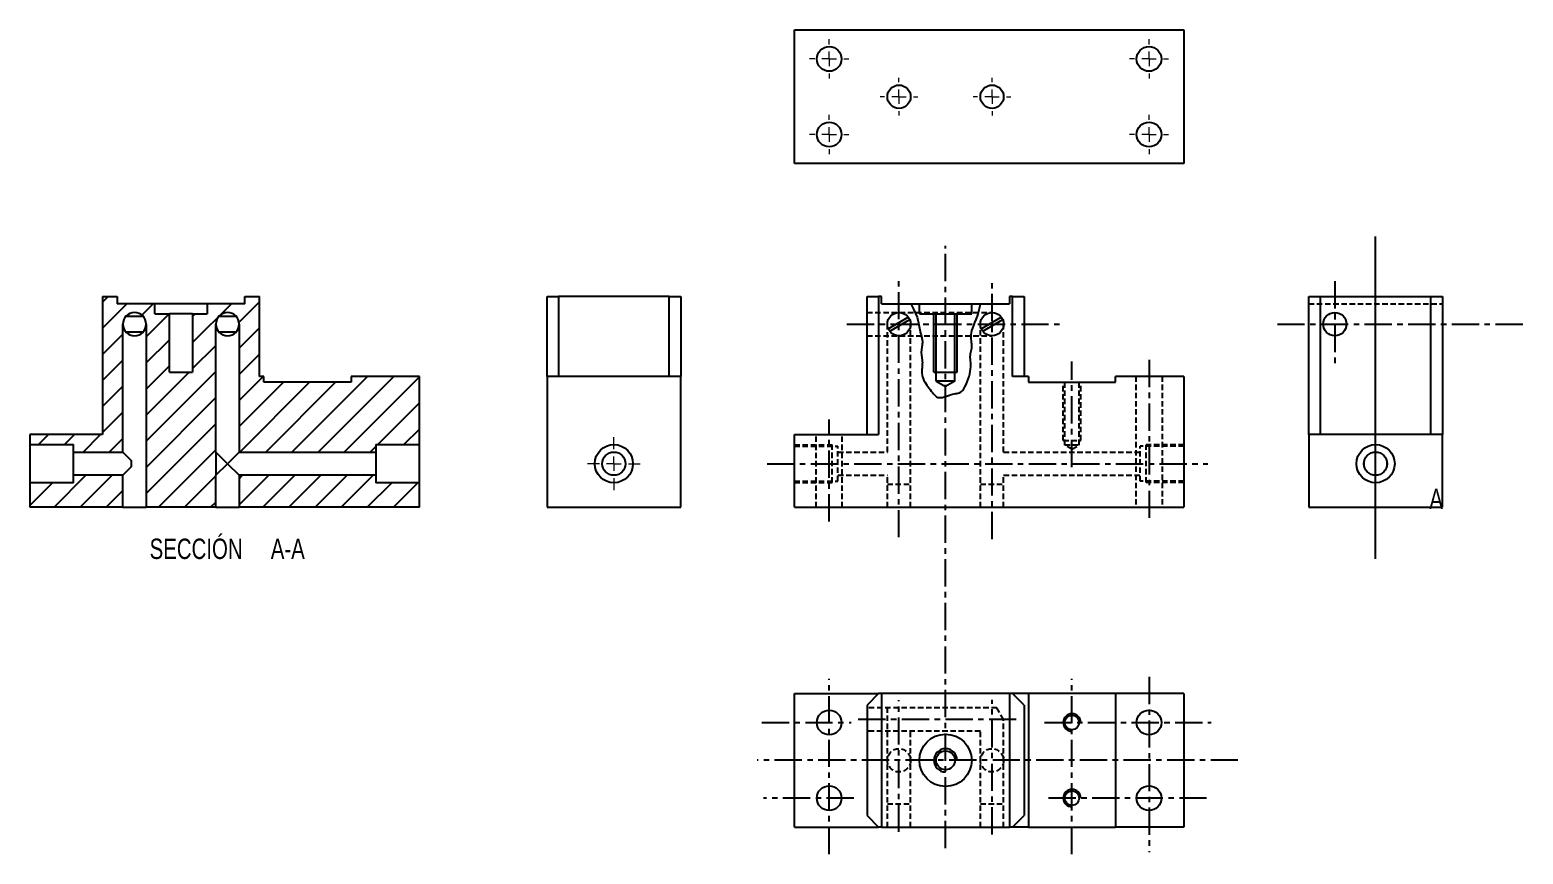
# Model space of a CAD drawing. Extents: x -13768 to 18086, y -10615 to 1188.
# Drawn here: x 4992 to 5505, y -2539 to -2256 of the extents above; entities that cross this region are included whole.
import ezdxf

# ---------------------------------------------------------------- set-up
doc = ezdxf.new("R2010")
doc.units = 0
doc.header["$LTSCALE"] = 7.5
doc.header["$MEASUREMENT"] = 0
doc.linetypes.add('CENTER', pattern=[2, 1.25, -0.25, 0.25, -0.25])
doc.linetypes.add('HIDDEN', pattern=[0.375, 0.25, -0.125])
doc.layers.get('0').update_dxf_attribs({"linetype": 'CONTINUOUS'})
for name, color, linetype in [('CL', 1, 'CENTER'), ('CO', 3, 'CONTINUOUS'), ('FI', 1, 'CONTINUOUS'), ('OC', 1, 'HIDDEN')]:
    doc.layers.add(name, color=color, linetype=linetype)
doc.styles.add('SLDTEXTSTYLE0', font='TXT', dxfattribs={"width": 0.75})
pattern_1 = [(45, (4880.405, -2737.049), (-4.49013, 4.49013), [])]

# ---------------------------------------------------------------- blocks, each defined once
blk = doc.blocks.new('SW_CENTERMARKSYMBOL_11')
at = {"color": 0, "linetype": 'Continuous', "lineweight": 0}
for p, q in [((0, 2.5), (0, 4.5375)), ((-2.5, 0), (-4.5375, 0)), ((0, 0), (-1.25, 0)), ((0, 0), (0, 1.25)), ((0, 0), (0, -1.25)), ((0, 0), (1.25, 0)), ((2.5, 0), (4.5375, 0)), ((0, -2.5), (0, -4.5375))]:
    blk.add_line(p, q, dxfattribs=at)
blk = doc.blocks.new('SW_NOTE_2')
at = {"color": 0, "linetype": 'Continuous', "lineweight": 0, "char_height": 3.5, "attachment_point": 2, "style": 'SLDTEXTSTYLE0'}
for s, insert in [('SECCIÓN', (10.45, 4.51)), ('A-A', (26.22, 4.51))]:
    blk.add_mtext(s, dxfattribs=dict(at, insert=insert))
blk = doc.blocks.new('SW_CENTERMARKSYMBOL_12')
at = {"color": 0, "linetype": 'Continuous', "lineweight": 0}
for p, q in [((0, 2.5), (0, 3.25)), ((-2.5, 0), (-3.25, 0)), ((0, 0), (-1.25, 0)), ((0, 0), (0, 1.25)), ((0, 0), (0, -1.25)), ((0, 0), (1.25, 0)), ((2.5, 0), (3.25, 0)), ((0, -2.5), (0, -3.25))]:
    blk.add_line(p, q, dxfattribs=at)
blk = doc.blocks.new('SW_CENTERMARKSYMBOL_13')
at = {"color": 0, "linetype": 'Continuous', "lineweight": 0}
for p, q in [((0, 2.5), (0, 3.375)), ((-2.5, 0), (-3.375, 0)), ((0, 0), (-1.25, 0)), ((0, 0), (0, 1.25)), ((0, 0), (0, -1.25)), ((0, 0), (1.25, 0)), ((2.5, 0), (3.375, 0)), ((0, -2.5), (0, -3.375))]:
    blk.add_line(p, q, dxfattribs=at)
blk = doc.blocks.new('SW_CENTERMARKSYMBOL_14')
at = {"color": 0, "linetype": 'Continuous', "lineweight": 0}
for p, q in [((0, 2.5), (0, 3.375)), ((-2.5, 0), (-3.375, 0)), ((0, 0), (-1.25, 0)), ((0, 0), (0, 1.25)), ((0, 0), (0, -1.25)), ((0, 0), (1.25, 0)), ((2.5, 0), (3.375, 0)), ((0, -2.5), (0, -3.375))]:
    blk.add_line(p, q, dxfattribs=at)
blk = doc.blocks.new('SW_CENTERMARKSYMBOL_15')
at = {"color": 0, "linetype": 'Continuous', "lineweight": 0}
for p, q in [((0, 2.5), (0, 3.375)), ((-2.5, 0), (-3.375, 0)), ((0, 0), (-1.25, 0)), ((0, 0), (0, 1.25)), ((0, 0), (0, -1.25)), ((0, 0), (1.25, 0)), ((2.5, 0), (3.375, 0)), ((0, -2.5), (0, -3.375))]:
    blk.add_line(p, q, dxfattribs=at)
blk = doc.blocks.new('SW_CENTERMARKSYMBOL_16')
at = {"color": 0, "linetype": 'Continuous', "lineweight": 0}
for p, q in [((0, 2.5), (0, 3.375)), ((-2.5, 0), (-3.375, 0)), ((0, 0), (-1.25, 0)), ((0, 0), (0, 1.25)), ((0, 0), (0, -1.25)), ((0, 0), (1.25, 0)), ((2.5, 0), (3.375, 0)), ((0, -2.5), (0, -3.375))]:
    blk.add_line(p, q, dxfattribs=at)
blk = doc.blocks.new('SW_CENTERMARKSYMBOL_17')
at = {"color": 0, "linetype": 'Continuous', "lineweight": 0}
for p, q in [((0, 2.5), (0, 3.25)), ((-2.5, 0), (-3.25, 0)), ((0, 0), (-1.25, 0)), ((0, 0), (0, 1.25)), ((0, 0), (0, -1.25)), ((0, 0), (1.25, 0)), ((2.5, 0), (3.25, 0)), ((0, -2.5), (0, -3.25))]:
    blk.add_line(p, q, dxfattribs=at)

msp = doc.modelspace()

# ---------------------------------------------------------------- hatches: boundary and pattern name
h = msp.add_hatch()
h.set_pattern_fill('ANSI31', color=256, scale=2, style=0)
h.set_pattern_definition(pattern_1)
edge = h.paths.add_edge_path(flags=0)
edge.add_line((5039.63108, -2353.44956), (5034.63108, -2353.44956))
edge.add_line((5034.63108, -2353.44956), (5034.63108, -2349.94956))
edge.add_line((5034.63108, -2349.94956), (5021.63108, -2349.94956))
edge.add_line((5021.63108, -2349.94956), (5021.63108, -2347.44956))
edge.add_line((5021.63108, -2347.44956), (5016.63108, -2347.44956))
edge.add_line((5016.63108, -2347.44956), (5016.63108, -2394.94956))
edge.add_line((5016.63108, -2394.94956), (4991.63108, -2394.94956))
edge.add_line((4991.63108, -2394.94956), (4991.63108, -2398.37456))
edge.add_line((4991.63108, -2398.37456), (5006.63108, -2398.37456))
edge.add_line((5006.63108, -2398.37456), (5006.63108, -2400.94956))
edge.add_line((5006.63108, -2400.94956), (5023.63108, -2400.94956))
edge.add_line((5023.63108, -2400.94956), (5023.63108, -2356.94956))
edge.add_arc((5027.63108, -2356.94956), 4, 0, 180, ccw=False)
edge.add_line((5031.63108, -2356.94956), (5031.63108, -2419.94956))
edge.add_line((5031.63108, -2419.94956), (5055.63108, -2419.94956))
edge.add_line((5055.63108, -2419.94956), (5055.63108, -2408.94956))
edge.add_line((5055.63108, -2408.94956), (5055.63108, -2400.94956))
edge.add_line((5055.63108, -2400.94956), (5055.63108, -2356.94956))
edge.add_arc((5059.63108, -2356.94956), 4, 0, 180, ccw=False)
edge.add_line((5063.63108, -2356.94956), (5063.63108, -2400.94956))
edge.add_line((5063.63108, -2400.94956), (5110.63108, -2400.94956))
edge.add_line((5110.63108, -2400.94956), (5110.63108, -2398.37456))
edge.add_line((5110.63108, -2398.37456), (5125.63108, -2398.37456))
edge.add_line((5125.63108, -2398.37456), (5125.63108, -2374.94956))
edge.add_line((5125.63108, -2374.94956), (5102.13108, -2374.94956))
edge.add_line((5102.13108, -2374.94956), (5102.13108, -2376.94956))
edge.add_line((5102.13108, -2376.94956), (5072.13108, -2376.94956))
edge.add_line((5072.13108, -2376.94956), (5072.13108, -2374.94956))
edge.add_line((5072.13108, -2374.94956), (5070.63108, -2374.94956))
edge.add_line((5070.63108, -2374.94956), (5070.63108, -2347.44956))
edge.add_line((5070.63108, -2347.44956), (5065.63108, -2347.44956))
edge.add_line((5065.63108, -2347.44956), (5065.63108, -2349.94956))
edge.add_line((5065.63108, -2349.94956), (5052.63108, -2349.94956))
edge.add_line((5052.63108, -2349.94956), (5052.63108, -2353.44956))
edge.add_line((5052.63108, -2353.44956), (5047.63108, -2353.44956))
edge.add_line((5047.63108, -2353.44956), (5047.63108, -2373.44956))
edge.add_line((5047.63108, -2373.44956), (5039.63108, -2373.44956))
edge.add_line((5039.63108, -2373.44956), (5039.63108, -2353.44956))
h = msp.add_hatch()
h.set_pattern_fill('ANSI31', color=256, scale=2, style=0)
h.set_pattern_definition(pattern_1)
h.paths.add_polyline_path([(5023.63108, -2419.94956), (5023.63108, -2408.94956), (5006.63108, -2408.94956), (5006.63108, -2411.52456), (4991.63108, -2411.52456), (4991.63108, -2419.94956)], flags=0)
h = msp.add_hatch()
h.set_pattern_fill('ANSI31', color=256, scale=2, style=0)
h.set_pattern_definition(pattern_1)
h.paths.add_polyline_path([(5110.63108, -2408.94956), (5063.63108, -2408.94956), (5063.63108, -2419.94956), (5125.63108, -2419.94956), (5125.63108, -2411.52456), (5110.63108, -2411.52456)], flags=0)

# ---------------------------------------------------------------- linework, layer by layer
for p, q in [((5254.59649, -2255.70603), (5388.59649, -2255.70603)), ((5254.59649, -2301.70603), (5254.59649, -2255.70603)), ((5388.59649, -2255.70603), (5388.59649, -2301.70603)), ((5388.59649, -2301.70603), (5254.59649, -2301.70603)), ((5016.63108, -2347.44956), (5016.63108, -2394.94956)), ((5016.63108, -2347.44956), (5021.63108, -2347.44956)), ((5021.63108, -2347.44956), (5021.63108, -2349.94956)), ((5034.63108, -2349.94956), (5021.63108, -2349.94956)), ((5034.63108, -2353.44956), (5034.63108, -2349.94956)), ((5052.63108, -2349.94956), (5034.63108, -2349.94956)), ((5052.63108, -2349.94956), (5052.63108, -2353.44956)), ((5065.63108, -2349.94956), (5052.63108, -2349.94956)), ((5065.63108, -2349.94956), (5065.63108, -2347.44956)), ((5065.63108, -2347.44956), (5070.63108, -2347.44956)), ((5070.63108, -2374.94956), (5070.63108, -2347.44956)), ((5169.52189, -2347.44956), (5173.52189, -2347.44956)), ((5169.52189, -2374.94956), (5169.52189, -2347.44956)), ((5173.52189, -2347.44956), (5173.52189, -2374.94956)), ((5211.52189, -2347.44956), (5173.52189, -2347.44956)), ((5211.52189, -2374.94956), (5211.52189, -2347.44956)), ((5211.52189, -2347.44956), (5215.52189, -2347.44956)), ((5215.52189, -2347.44956), (5215.52189, -2374.94956)), ((5279.59649, -2394.94956), (5279.59649, -2347.44956)), ((5279.59649, -2347.44956), (5283.59649, -2347.44956)), ((5283.59649, -2347.44956), (5283.59649, -2394.94956)), ((5284.59649, -2347.44956), (5283.59649, -2347.44956)), ((5284.59649, -2349.94956), (5284.59649, -2347.44956)), ((5284.59649, -2349.94956), (5328.59649, -2349.94956)), ((5297.59649, -2353.44956), (5297.59649, -2349.94956)), ((5315.59649, -2353.44956), (5315.59649, -2349.94956)), ((5328.59649, -2347.44956), (5328.59649, -2349.94956)), ((5329.59649, -2347.44956), (5328.59649, -2347.44956)), ((5329.59649, -2374.94956), (5329.59649, -2347.44956)), ((5329.59649, -2347.44956), (5333.59649, -2347.44956)), ((5333.59649, -2347.44956), (5333.59649, -2374.94956)), ((5431.52405, -2347.44956), (5435.52405, -2347.44956)), ((5431.52405, -2394.94956), (5431.52405, -2347.44956)), ((5435.52405, -2347.44956), (5435.52405, -2394.94956)), ((5435.52405, -2347.44956), (5473.52405, -2347.44956)), ((5473.52405, -2394.94956), (5473.52405, -2347.44956)), ((5473.52405, -2347.44956), (5477.52405, -2347.44956)), ((5477.52405, -2347.44956), (5477.52405, -2394.94956)), ((5023.63108, -2400.94956), (5023.63108, -2356.94956)), ((5030.63108, -2354.30381), (5024.63108, -2354.30381)), ((5031.63108, -2356.94956), (5031.63108, -2419.94956)), ((5034.63108, -2353.44956), (5039.63108, -2353.44956)), ((5039.63108, -2373.44956), (5039.63108, -2353.44956)), ((5047.63108, -2353.44956), (5039.63108, -2353.44956)), ((5047.63108, -2353.44956), (5047.63108, -2373.44956)), ((5047.63108, -2353.44956), (5052.63108, -2353.44956)), ((5055.63108, -2400.94956), (5055.63108, -2356.94956)), ((5062.63108, -2354.30381), (5056.63108, -2354.30381)), ((5063.63108, -2356.94956), (5063.63108, -2400.94956)), ((5286.90955, -2358.50086), (5293.78342, -2354.53223)), ((5287.40955, -2359.36689), (5294.28342, -2355.39826)), ((5297.59649, -2353.44956), (5315.59649, -2353.44956)), ((5303.34649, -2376.57317), (5303.34649, -2353.44956)), ((5309.84649, -2376.57317), (5309.84649, -2353.44956)), ((5318.90955, -2358.50086), (5325.78342, -2354.53223)), ((5319.40955, -2359.36689), (5326.28342, -2355.39826)), ((5024.63108, -2359.59531), (5030.63108, -2359.59531)), ((5056.63108, -2359.59531), (5062.63108, -2359.59531)), ((5039.63108, -2373.44956), (5047.63108, -2373.44956)), ((5072.13108, -2374.94956), (5070.63108, -2374.94956)), ((5072.13108, -2376.94956), (5072.13108, -2374.94956)), ((5102.13108, -2376.94956), (5072.13108, -2376.94956)), ((5102.13108, -2374.94956), (5102.13108, -2376.94956)), ((5125.63108, -2374.94956), (5102.13108, -2374.94956)), ((5125.63108, -2398.37456), (5125.63108, -2374.94956)), ((5215.52189, -2374.94956), (5169.52189, -2374.94956)), ((5169.52189, -2374.94956), (5169.52189, -2419.94956)), ((5215.52189, -2419.94956), (5215.52189, -2374.94956)), ((5303.34649, -2376.57317), (5306.59649, -2378.44956)), ((5309.84649, -2376.57317), (5303.34649, -2376.57317)), ((5309.84649, -2376.57317), (5306.59649, -2378.44956)), ((5335.09649, -2374.94956), (5329.59649, -2374.94956)), ((5335.09649, -2374.94956), (5335.09649, -2376.94956)), ((5335.09649, -2376.94956), (5365.09649, -2376.94956)), ((5365.09649, -2376.94956), (5365.09649, -2374.94956)), ((5388.59649, -2374.94956), (5365.09649, -2374.94956)), ((5388.59649, -2374.94956), (5388.59649, -2419.94956)), ((4991.63108, -2394.94956), (4991.63108, -2398.37456)), ((5016.63108, -2394.94956), (4991.63108, -2394.94956)), ((4991.63108, -2398.37456), (5006.63108, -2398.37456)), ((4991.63108, -2398.37456), (4991.63108, -2411.52456)), ((5006.63108, -2400.94956), (5006.63108, -2398.37456)), ((5110.63108, -2398.37456), (5125.63108, -2398.37456)), ((5110.63108, -2398.37456), (5110.63108, -2400.94956)), ((5125.63108, -2411.52456), (5125.63108, -2398.37456)), ((5254.59649, -2419.94956), (5254.59649, -2394.94956)), ((5254.59649, -2394.94956), (5283.59649, -2394.94956)), ((5477.52405, -2394.94956), (5431.52405, -2394.94956)), ((5431.52405, -2394.94956), (5431.52405, -2419.94956)), ((5477.52405, -2419.94956), (5477.52405, -2394.94956)), ((5006.63108, -2400.94956), (5023.63108, -2400.94956)), ((5006.63108, -2408.94956), (5006.63108, -2400.94956)), ((5023.63108, -2400.94956), (5026.63108, -2403.94956)), ((5055.63108, -2400.94956), (5055.63108, -2408.94956)), ((5059.63108, -2404.94956), (5055.63108, -2400.94956)), ((5063.63108, -2400.94956), (5059.63108, -2404.94956)), ((5063.63108, -2400.94956), (5110.63108, -2400.94956)), ((5110.63108, -2400.94956), (5110.63108, -2408.94956)), ((5023.63108, -2408.94956), (5006.63108, -2408.94956)), ((5006.63108, -2411.52456), (5006.63108, -2408.94956)), ((5026.63108, -2405.94956), (5023.63108, -2408.94956)), ((5023.63108, -2419.94956), (5023.63108, -2408.94956)), ((5026.63108, -2405.94956), (5026.63108, -2403.94956)), ((5055.63108, -2408.94956), (5059.63108, -2404.94956)), ((5055.63108, -2419.94956), (5055.63108, -2408.94956)), ((5059.63108, -2404.94956), (5063.63108, -2408.94956)), ((5063.63108, -2408.94956), (5063.63108, -2419.94956)), ((5110.63108, -2408.94956), (5063.63108, -2408.94956)), ((5110.63108, -2408.94956), (5110.63108, -2411.52456)), ((5450.65107, -2405.94956), (5450.65107, -2403.94956)), ((5458.39704, -2403.94956), (5458.39704, -2405.94956)), ((4991.63108, -2411.52456), (4991.63108, -2419.94956)), ((5006.63108, -2411.52456), (4991.63108, -2411.52456)), ((5125.63108, -2411.52456), (5110.63108, -2411.52456)), ((5125.63108, -2419.94956), (5125.63108, -2411.52456)), ((5023.63108, -2419.94956), (4991.63108, -2419.94956)), ((5023.63108, -2419.94956), (5031.63108, -2419.94956)), ((5055.63108, -2419.94956), (5031.63108, -2419.94956)), ((5055.63108, -2419.94956), (5063.63108, -2419.94956)), ((5125.63108, -2419.94956), (5063.63108, -2419.94956)), ((5169.52189, -2419.94956), (5215.52189, -2419.94956)), ((5254.59649, -2419.94956), (5388.59649, -2419.94956)), ((5431.52405, -2419.94956), (5477.52405, -2419.94956)), ((5254.59649, -2529.99468), (5254.59649, -2483.99468)), ((5254.59649, -2483.99468), (5283.59649, -2483.99468)), ((5283.59649, -2483.99468), (5279.59649, -2487.99468)), ((5284.59649, -2483.99468), (5283.59649, -2483.99468)), ((5284.59649, -2483.99468), (5284.59649, -2529.99468)), ((5328.59649, -2483.99468), (5284.59649, -2483.99468)), ((5328.59649, -2483.99468), (5328.59649, -2529.99468)), ((5329.59649, -2483.99468), (5328.59649, -2483.99468)), ((5333.59649, -2487.99468), (5329.59649, -2483.99468)), ((5335.09649, -2483.99468), (5329.59649, -2483.99468)), ((5335.09649, -2483.99468), (5335.09649, -2529.99468)), ((5365.09649, -2483.99468), (5335.09649, -2483.99468)), ((5365.09649, -2483.99468), (5365.09649, -2529.99468)), ((5388.59649, -2483.99468), (5365.09649, -2483.99468)), ((5388.59649, -2483.99468), (5388.59649, -2529.99468)), ((5279.59649, -2487.99468), (5279.59649, -2525.99468)), ((5333.59649, -2487.99468), (5333.59649, -2525.99468)), ((5279.59649, -2525.99468), (5283.59649, -2529.99468)), ((5329.59649, -2529.99468), (5333.59649, -2525.99468)), ((5254.59649, -2529.99468), (5283.59649, -2529.99468)), ((5284.59649, -2529.99468), (5283.59649, -2529.99468)), ((5284.59649, -2529.99468), (5328.59649, -2529.99468)), ((5329.59649, -2529.99468), (5328.59649, -2529.99468)), ((5335.09649, -2529.99468), (5329.59649, -2529.99468)), ((5335.09649, -2529.99468), (5365.09649, -2529.99468)), ((5388.59649, -2529.99468), (5365.09649, -2529.99468))]:
    msp.add_line(p, q)
for centre, radius in [((5266.59649, -2265.70603), 4.25), ((5376.59649, -2265.70603), 4.25), ((5290.59649, -2278.70603), 4), ((5322.59649, -2278.70603), 4), ((5266.59649, -2291.70603), 4.25), ((5376.59649, -2291.70603), 4.25), ((5290.59649, -2356.94956), 4), ((5322.59649, -2356.94956), 4), ((5440.52405, -2356.94956), 4), ((5192.52189, -2404.94956), 6.575), ((5454.52405, -2404.94956), 6.575), ((5192.52189, -2404.94956), 4), ((5454.52405, -2404.94956), 4), ((5266.59649, -2493.99468), 4.25), ((5376.59649, -2493.99468), 4.25), ((5350.09649, -2493.99468), 2.5), ((5306.59649, -2506.99468), 9), ((5306.59649, -2506.99468), 3.25), ((5266.59649, -2519.99468), 4.25), ((5376.59649, -2519.99468), 4.25), ((5350.09649, -2519.99468), 2.5)]:
    msp.add_circle(centre, radius)
for centre, start, end in [((5027.63108, -2356.94956), 0, 180), ((5027.63108, -2356.94956), 180, 0), ((5059.63108, -2356.94956), 0, 180), ((5059.63108, -2356.94956), 180, 0)]:
    msp.add_arc(centre, 4, start, end)
at = {"layer": 'CL'}
for p, q in [((5306.59649, -2537.17622), (5306.59649, -2330.01014)), ((5290.59649, -2430.28177), (5290.59649, -2342.21452)), ((5322.59649, -2430.93064), (5322.59649, -2341.53765)), ((5440.52405, -2342.1979), (5440.52405, -2370.94786)), ((5272.69516, -2356.94956), (5346.48794, -2356.94956)), ((5420.76296, -2356.94956), (5505.2898, -2356.94956)), ((5350.09649, -2406.10957), (5350.09649, -2369.798)), ((5376.59649, -2369.23915), (5376.59649, -2425.13035)), ((5266.59649, -2424.81807), (5266.59649, -2389.75638)), ((5245.23086, -2404.94956), (5396.82119, -2404.94956)), ((5266.59649, -2539.27078), (5266.59649, -2478.9077)), ((5350.09649, -2539.27078), (5350.09649, -2478.9077)), ((5376.59649, -2478.26554), (5376.59649, -2538.62862)), ((5290.59649, -2531.59854), (5290.59649, -2486.31909)), ((5322.59649, -2532.53175), (5322.59649, -2486.18345)), ((5243.40249, -2493.99468), (5274.12908, -2493.99468)), ((5330.95509, -2492.99468), (5275.72982, -2492.99468)), ((5340.60194, -2493.99468), (5398.01413, -2493.99468)), ((5407.19985, -2506.99468), (5241.84497, -2506.99468)), ((5275.06149, -2519.99468), (5244.04537, -2519.99468)), ((5396.40694, -2519.99468), (5341.04215, -2519.99468))]:
    msp.add_line(p, q, dxfattribs=at)
at = {"layer": 'CO'}
msp.add_line((5454.52405, -2437.72974), (5454.52405, -2326.77745), dxfattribs=at)
at = {"layer": 'FI'}
for p, q in [((5302.59649, -2373.44956), (5302.59649, -2353.44956)), ((5310.59649, -2373.44956), (5310.59649, -2353.44956)), ((5302.59649, -2373.44956), (5310.59649, -2373.44956))]:
    msp.add_line(p, q, dxfattribs=at)
msp.add_lwpolyline([(5294.71678, -2349.94956), (5295.63919, -2351.78736), (5296.32281, -2353.31067), (5296.80718, -2354.56458), (5297.1318, -2355.59417), (5297.33619, -2356.44453), (5297.45987, -2357.16074), (5297.54235, -2357.78789), (5297.62316, -2358.37105), (5297.73335, -2358.9474), (5297.87021, -2359.52237), (5298.02258, -2360.09348), (5298.1793, -2360.65827), (5298.32919, -2361.21424), (5298.46109, -2361.75892), (5298.56384, -2362.28983), (5298.62628, -2362.80449), (5298.64099, -2363.3012), (5298.61559, -2363.78136), (5298.56143, -2364.24713), (5298.48988, -2364.70069), (5298.4123, -2365.14421), (5298.34005, -2365.57987), (5298.28451, -2366.00984), (5298.25702, -2366.43628), (5298.26547, -2366.86174), (5298.30379, -2367.2902), (5298.36243, -2367.72603), (5298.43183, -2368.17358), (5298.50243, -2368.6372), (5298.56469, -2369.12125), (5298.60904, -2369.63009), (5298.62594, -2370.16807), (5298.60981, -2370.73771), (5298.57094, -2371.33414), (5298.52363, -2371.95068), (5298.48215, -2372.58062), (5298.46079, -2373.21726), (5298.47383, -2373.8539), (5298.53555, -2374.48385), (5298.66024, -2375.1004), (5298.85769, -2375.69828), (5299.11981, -2376.27787), (5299.43404, -2376.84099), (5299.78779, -2377.38943), (5300.16849, -2377.92502), (5300.56358, -2378.44956), (5300.96048, -2378.96485), (5301.34662, -2379.47271), (5301.71311, -2379.9725), (5302.06583, -2380.4538), (5302.41432, -2380.90376), (5302.76814, -2381.30951), (5303.13684, -2381.6582), (5303.52999, -2381.93696), (5303.95713, -2382.13294), (5304.42782, -2382.23327), (5304.94798, -2382.23086), (5305.50898, -2382.14165), (5306.09854, -2381.98733), (5306.70439, -2381.78961), (5307.31427, -2381.57019), (5307.9159, -2381.35077), (5308.49701, -2381.15305), (5309.04533, -2380.99874), (5309.55186, -2380.90132), (5310.02065, -2380.84147), (5310.45903, -2380.79167), (5310.87433, -2380.72439), (5311.27387, -2380.6121), (5311.66497, -2380.42728), (5312.05496, -2380.14238), (5312.45117, -2379.72989), (5312.85779, -2379.1714), (5313.26657, -2378.48495), (5313.66611, -2377.69771), (5314.04503, -2376.83686), (5314.39194, -2375.92955), (5314.69545, -2375.00296), (5314.94418, -2374.08426), (5315.12674, -2373.20061), (5315.23619, -2372.37396), (5315.28344, -2371.60534), (5315.28383, -2370.89058), (5315.25272, -2370.2255), (5315.20546, -2369.60591), (5315.15739, -2369.02763), (5315.12388, -2368.48648), (5315.12027, -2367.97828), (5315.15735, -2367.49827), (5315.22766, -2367.03942), (5315.31919, -2366.59412), (5315.41993, -2366.15475), (5315.51784, -2365.71372), (5315.60092, -2365.26341), (5315.65715, -2364.79622), (5315.6745, -2364.30453), (5315.64625, -2363.78178), (5315.58682, -2363.22556), (5315.51589, -2362.63451), (5315.45317, -2362.00728), (5315.41836, -2361.34249), (5315.43116, -2360.63878), (5315.51127, -2359.8948), (5315.67839, -2359.10918), (5315.94462, -2358.27819), (5316.29174, -2357.38863), (5316.69392, -2356.42493), (5317.12534, -2355.37153), (5317.56017, -2354.21286), (5317.9726, -2352.93336), (5318.33678, -2351.51744), (5318.62692, -2349.94956)], dxfattribs=at)
for centre, radius in [((5350.09649, -2493.99468), 3), ((5306.59649, -2506.99468), 4), ((5350.09649, -2519.99468), 3)]:
    msp.add_arc(centre, radius, 0, 270, dxfattribs=at)
at = {"layer": 'OC'}
for p, q in [((5431.52405, -2349.94956), (5477.52405, -2349.94956)), ((5279.59649, -2352.94956), (5322.59649, -2352.94956)), ((5286.59649, -2400.94956), (5286.59649, -2356.94956)), ((5294.59649, -2419.94956), (5294.59649, -2356.94956)), ((5318.59649, -2419.94956), (5318.59649, -2356.94956)), ((5326.59649, -2400.94956), (5326.59649, -2356.94956)), ((5279.59649, -2360.94956), (5322.59649, -2360.94956)), ((5347.09649, -2396.94956), (5347.09649, -2376.94956)), ((5347.59649, -2398.50619), (5347.59649, -2376.94956)), ((5352.59649, -2398.50619), (5352.59649, -2376.94956)), ((5353.09649, -2396.94956), (5353.09649, -2376.94956)), ((5372.09649, -2374.94956), (5372.09649, -2419.94956)), ((5381.09649, -2374.94956), (5381.09649, -2419.94956)), ((5254.59649, -2398.44956), (5267.59649, -2398.44956)), ((5262.09649, -2419.94956), (5262.09649, -2394.94956)), ((5267.59649, -2411.44956), (5267.59649, -2398.44956)), ((5271.09649, -2419.94956), (5271.09649, -2394.94956)), ((5347.09649, -2396.94956), (5353.09649, -2396.94956)), ((5350.09649, -2399.94956), (5347.59649, -2398.50619)), ((5347.59649, -2398.50619), (5352.59649, -2398.50619)), ((5350.09649, -2399.94956), (5352.59649, -2398.50619)), ((5375.59649, -2411.44956), (5375.59649, -2398.44956)), ((5388.59649, -2398.44956), (5375.59649, -2398.44956)), ((5254.59649, -2398.94956), (5269.59649, -2398.94956)), ((5269.59649, -2410.94956), (5269.59649, -2398.94956)), ((5269.59649, -2400.94956), (5286.59649, -2400.94956)), ((5326.59649, -2400.94956), (5373.59649, -2400.94956)), ((5373.59649, -2410.94956), (5373.59649, -2398.94956)), ((5388.59649, -2398.94956), (5373.59649, -2398.94956)), ((5269.59649, -2408.94956), (5286.59649, -2408.94956)), ((5286.59649, -2419.94956), (5286.59649, -2408.94956)), ((5326.59649, -2419.94956), (5326.59649, -2408.94956)), ((5326.59649, -2408.94956), (5373.59649, -2408.94956)), ((5254.59649, -2410.94956), (5269.59649, -2410.94956)), ((5254.59649, -2411.44956), (5267.59649, -2411.44956)), ((5286.59649, -2411.94956), (5294.59649, -2411.94956)), ((5318.59649, -2411.94956), (5326.59649, -2411.94956)), ((5388.59649, -2410.94956), (5373.59649, -2410.94956)), ((5388.59649, -2411.44956), (5375.59649, -2411.44956)), ((5324.28708, -2488.99468), (5279.59649, -2488.99468)), ((5286.59649, -2529.99468), (5286.59649, -2488.99468)), ((5326.59649, -2492.99468), (5324.28708, -2488.99468)), ((5326.59649, -2529.99468), (5326.59649, -2492.99468)), ((5318.59649, -2496.99468), (5279.59649, -2496.99468)), ((5294.59649, -2529.99468), (5294.59649, -2496.99468)), ((5318.59649, -2529.99468), (5318.59649, -2496.99468)), ((5286.59649, -2521.99468), (5294.59649, -2521.99468)), ((5318.59649, -2521.99468), (5326.59649, -2521.99468))]:
    msp.add_line(p, q, dxfattribs=at)
for centre in [(5290.59649, -2506.99468), (5322.59649, -2506.99468)]:
    msp.add_circle(centre, 4, dxfattribs=at)

# ---------------------------------------------------------------- block references
at = {"xscale": 2, "yscale": 2, "zscale": 2}
for name, p in [('SW_CENTERMARKSYMBOL_14', (5266.59649, -2265.70603)), ('SW_CENTERMARKSYMBOL_16', (5376.59649, -2265.70603)), ('SW_CENTERMARKSYMBOL_12', (5290.59649, -2278.70603)), ('SW_CENTERMARKSYMBOL_17', (5322.59649, -2278.70603)), ('SW_CENTERMARKSYMBOL_13', (5266.59649, -2291.70603)), ('SW_CENTERMARKSYMBOL_15', (5376.59649, -2291.70603)), ('SW_CENTERMARKSYMBOL_11', (5192.52189, -2404.94956)), ('SW_NOTE_2', (5027.91372, -2439.75095))]:
    msp.add_blockref(name, p, dxfattribs=at)

# ---------------------------------------------------------------- texts
at = {"insert": (5473.02723, -2413.54337), "char_height": 7, "attachment_point": 1, "style": 'SLDTEXTSTYLE0'}
msp.add_mtext('A', dxfattribs=at)

doc.saveas('drawing.dxf')
